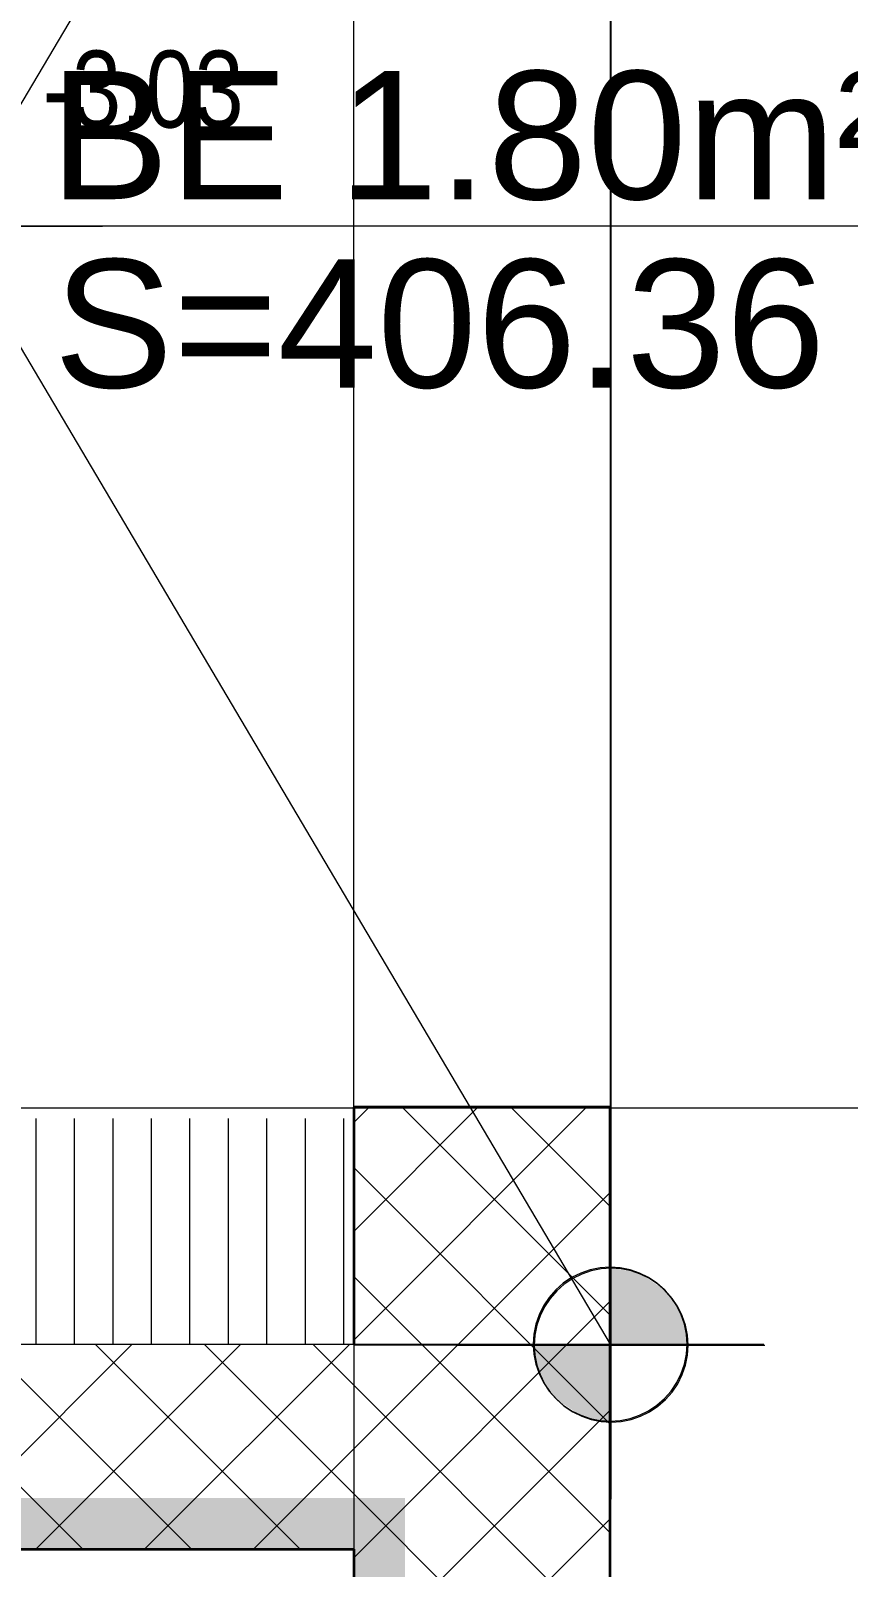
# Model space of a CAD drawing. Extents: x -1 to 1342, y -35 to 723.
# Drawn here: x 500.34 to 516.29, y 392.68 to 422.64 of the extents above; entities that cross this region are included whole.
import ezdxf
from ezdxf.lldxf.tags import DXFTag

# ---------------------------------------------------------------- set-up
doc = ezdxf.new("R2010")
doc.units = 0
doc.layers.get('0').update_dxf_attribs({"lineweight": 18})
for name, color, linetype, lineweight in [('-1._UG_3_015 Innenwände Bauteilschraffuren Neu', 7, 'Continuous', 25), ('-1._UG_3_015 Innenwände Neu', 7, 'Continuous', 25), ('-1._UG_3_027 Oberhalb Neu', 7, 'Continuous', 25), ('-1._UG_3_035 Decken Neu', 7, 'Continuous', 25), ('-1._UG_3_111 Bemassung Ausführung Koten Neu', 7, 'Continuous', 25), ('-1._UG_3_260 Kennzeichnung Sichtbeton Neu', 7, 'Continuous', 25), ('-1._UG_3_321 Sanitär Bemassung', 7, 'Continuous', 25), ('-1._UG_3_321 Sanitär Bemassung Neu', 7, 'Continuous', 25)]:
    doc.layers.add(name, color=color, linetype=linetype, lineweight=lineweight)
doc.layers.add('S_T_Text_Grundleitungen', color=2, linetype='Continuous', lineweight=18, true_color=0xffff00)
doc.layers.add('X_Mass', color=7, linetype='Continuous', lineweight=18, true_color=0x0080ff)
doc.styles.get("Standard").update_dxf_attribs({"font": 'arial.ttf'})
tags = doc.linetypes.add('Strich 3_1mm Kanten', pattern=[0.004, 0.003, -0.001]).pattern_tags.tags
tags[6:7] = [DXFTag(74, 4), DXFTag(75, 0), DXFTag(340, '0'), DXFTag(46, 1.0), DXFTag(50, 0.0), DXFTag(44, 0.0), DXFTag(45, 0.0)]
tags[4:5] = [DXFTag(74, 4), DXFTag(75, 0), DXFTag(340, '0'), DXFTag(46, 1.0), DXFTag(50, 0.0), DXFTag(44, 0.0), DXFTag(45, 0.0)]
tags = doc.linetypes.add('Strichpunkt 3_1_1mm Achsen', pattern=[0.005, 0.003, -0.001, 0, -0.001]).pattern_tags.tags
tags[10:11] = [DXFTag(74, 4), DXFTag(75, 0), DXFTag(340, '0'), DXFTag(46, 1.0), DXFTag(50, 0.0), DXFTag(44, 0.0), DXFTag(45, 0.0)]
tags[8:9] = [DXFTag(74, 4), DXFTag(75, 0), DXFTag(340, '0'), DXFTag(46, 1.0), DXFTag(50, 0.0), DXFTag(44, 0.0), DXFTag(45, 0.0)]
tags[6:7] = [DXFTag(74, 4), DXFTag(75, 0), DXFTag(340, '0'), DXFTag(46, 1.0), DXFTag(50, 0.0), DXFTag(44, 0.0), DXFTag(45, 0.0)]
tags[4:5] = [DXFTag(74, 4), DXFTag(75, 0), DXFTag(340, '0'), DXFTag(46, 1.0), DXFTag(50, 0.0), DXFTag(44, 0.0), DXFTag(45, 0.0)]
tags = doc.linetypes.add('Strichpunkt 6_2_2mm Schnitt', pattern=[0.5, 0.3, -0.1, 0, -0.1]).pattern_tags.tags
tags[10:11] = [DXFTag(74, 4), DXFTag(75, 0), DXFTag(340, '0'), DXFTag(46, 1.0), DXFTag(50, 0.0), DXFTag(44, 0.0), DXFTag(45, 0.0)]
tags[8:9] = [DXFTag(74, 4), DXFTag(75, 0), DXFTag(340, '0'), DXFTag(46, 1.0), DXFTag(50, 0.0), DXFTag(44, 0.0), DXFTag(45, 0.0)]
tags[6:7] = [DXFTag(74, 4), DXFTag(75, 0), DXFTag(340, '0'), DXFTag(46, 1.0), DXFTag(50, 0.0), DXFTag(44, 0.0), DXFTag(45, 0.0)]
tags[4:5] = [DXFTag(74, 4), DXFTag(75, 0), DXFTag(340, '0'), DXFTag(46, 1.0), DXFTag(50, 0.0), DXFTag(44, 0.0), DXFTag(45, 0.0)]

# ---------------------------------------------------------------- blocks, each defined once
blk = doc.blocks.new('Maß-A0SKLQPLLL', base_point=(467.04, 245.299))
at = {"color": 0, "linetype": 'ByBlock', "lineweight": -2, "ltscale": 0.18}
blk.add_line((600.141, 418.828), (498.754, 418.828), dxfattribs=at)
blk = doc.blocks.new('Referenz-A0SKLQRXLL', base_point=(5, 5))
at = {"layer": '-1._UG_3_015 Innenwände Bauteilschraffuren Neu', "color": 0, "linetype": 'Continuous', "lineweight": 0, "ltscale": 0.0169}
for p, q in [((506.641, 401.35), (506.94, 401.648)), ((506.641, 399.228), (509.061, 401.648)), ((506.641, 397.107), (511.183, 401.648)), ((511.641, 397.593), (507.586, 401.648)), ((511.641, 399.714), (509.707, 401.648)), ((500.441, 401.428), (500.441, 397.028)), ((501.191, 401.428), (501.191, 397.028)), ((501.941, 401.428), (501.941, 397.028)), ((502.691, 401.428), (502.691, 397.028)), ((503.441, 401.428), (503.441, 397.028)), ((504.191, 401.428), (504.191, 397.028)), ((504.941, 401.428), (504.941, 397.028)), ((505.691, 401.428), (505.691, 397.028)), ((506.441, 401.428), (506.441, 397.028)), ((511.641, 395.471), (506.641, 400.471)), ((506.641, 394.986), (511.641, 399.986)), ((511.641, 393.35), (506.641, 398.35)), ((506.641, 392.864), (511.641, 397.864)), ((501.357, 393.028), (497.357, 397.028)), ((498.32, 393.028), (502.32, 397.028)), ((503.478, 393.028), (499.478, 397.028)), ((500.441, 393.028), (504.441, 397.028)), ((505.599, 393.028), (501.599, 397.028)), ((502.563, 393.028), (506.563, 397.028)), ((506.641, 394.107), (503.721, 397.028)), ((506.641, 396.229), (505.842, 397.028)), ((511.641, 391.229), (506.641, 396.229)), ((506.927, 391.028), (511.641, 395.743)), ((504.684, 393.028), (506.641, 394.986)), ((511.641, 389.107), (506.641, 394.107)), ((506.641, 388.622), (511.641, 393.622))]:
    blk.add_line(p, q, dxfattribs=at)
at = {"layer": '-1._UG_3_015 Innenwände Neu', "color": 0, "lineweight": 13}
for q in [(485.741, 401.628), (506.641, 401.428)]:
    blk.add_line((506.641, 401.628), q, dxfattribs=at)
at = {"layer": '-1._UG_3_015 Innenwände Neu', "color": 0, "lineweight": 35}
for p, q in [((506.641, 401.648), (506.641, 397.028)), ((511.641, 401.648), (506.641, 401.648)), ((511.641, 310.428), (511.641, 401.648)), ((481.141, 393.028), (506.641, 393.028)), ((506.641, 393.028), (506.641, 391.028))]:
    blk.add_line(p, q, dxfattribs=at)
at = {"layer": '-1._UG_3_015 Innenwände Neu', "color": 0, "lineweight": 18}
blk.add_line((506.641, 401.428), (506.641, 397.028), dxfattribs=at)
at = {"layer": '-1._UG_3_027 Oberhalb Neu', "color": 0, "linetype": 'Strichpunkt 6_2_2mm Schnitt', "lineweight": 13, "ltscale": 16.9}
blk.add_line((721.541, 401.628), (151.441, 401.628), dxfattribs=at)
at = {"layer": '-1._UG_3_035 Decken Neu', "color": 0, "linetype": 'Strich 3_1mm Kanten', "lineweight": 13, "ltscale": 16.9}
for p, q in [((498.741, 418.828), (511.641, 440.628)), ((511.641, 440.628), (511.641, 397.028)), ((511.661, 397.008), (511.661, 440.648)), ((498.741, 418.828), (511.641, 397.028)), ((506.641, 397.028), (511.641, 397.028)), ((511.661, 397.008), (506.641, 397.008))]:
    blk.add_line(p, q, dxfattribs=at)
at = {"layer": '-1._UG_3_035 Decken Neu', "color": 0, "linetype": 'Strichpunkt 3_1_1mm Achsen', "lineweight": 13, "ltscale": 2197}
for p, q in [((506.641, 397.028), (506.641, 436.028)), ((485.741, 397.028), (506.641, 397.028)), ((203.841, 393.028), (506.641, 393.028)), ((506.641, 393.028), (506.641, 391.028))]:
    blk.add_line(p, q, dxfattribs=at)
at = {"layer": '-1._UG_3_035 Decken Neu', "color": 0, "linetype": 'Strich 3_1mm Kanten', "lineweight": 13, "ltscale": 2197}
for p, q in [((481.141, 397.028), (506.641, 397.028)), ((506.641, 397.028), (506.641, 397.008)), ((506.641, 397.008), (506.641, 333.028))]:
    blk.add_line(p, q, dxfattribs=at)
at = {"layer": '-1._UG_3_111 Bemassung Ausführung Koten Neu', "color": 0, "lineweight": 13}
for p, q in [((511.641, 394.028), (511.641, 400.028)), ((511.661, 394.008), (511.661, 400.008)), ((508.641, 397.028), (514.641, 397.028)), ((508.661, 397.008), (514.661, 397.008))]:
    blk.add_line(p, q, dxfattribs=at)
at = {"layer": '-1._UG_3_111 Bemassung Ausführung Koten Neu', "color": 0, "linetype": 'Continuous', "lineweight": 13, "ltscale": 16.9}
for p, q in [((511.446, 398.515), (511.253, 398.477)), ((511.466, 398.495), (511.273, 398.457)), ((511.641, 398.528), (511.446, 398.515)), ((511.661, 398.508), (511.466, 398.495)), ((511.837, 398.515), (511.641, 398.528)), ((511.857, 398.495), (511.661, 398.508)), ((512.03, 398.477), (511.837, 398.515)), ((512.05, 398.457), (511.857, 398.495)), ((510.728, 398.218), (510.581, 398.089)), ((510.748, 398.198), (510.601, 398.069)), ((510.891, 398.327), (510.728, 398.218)), ((510.911, 398.307), (510.748, 398.198)), ((511.067, 398.414), (510.891, 398.327)), ((511.087, 398.394), (510.911, 398.307)), ((511.253, 398.477), (511.067, 398.414)), ((511.273, 398.457), (511.087, 398.394)), ((512.215, 398.414), (512.03, 398.477)), ((512.235, 398.394), (512.05, 398.457)), ((512.391, 398.327), (512.215, 398.414)), ((512.411, 398.307), (512.235, 398.394)), ((512.554, 398.218), (512.391, 398.327)), ((512.574, 398.198), (512.411, 398.307)), ((512.702, 398.089), (512.554, 398.218)), ((512.722, 398.069), (512.574, 398.198)), ((510.451, 397.941), (510.342, 397.778)), ((510.471, 397.921), (510.362, 397.758)), ((510.581, 398.089), (510.451, 397.941)), ((510.601, 398.069), (510.471, 397.921)), ((512.831, 397.941), (512.702, 398.089)), ((512.851, 397.921), (512.722, 398.069)), ((512.94, 397.778), (512.831, 397.941)), ((512.96, 397.758), (512.851, 397.921)), ((510.255, 397.602), (510.192, 397.416)), ((510.342, 397.778), (510.255, 397.602)), ((510.362, 397.758), (510.275, 397.582)), ((513.027, 397.602), (512.94, 397.778)), ((513.047, 397.582), (512.96, 397.758)), ((513.09, 397.416), (513.027, 397.602)), ((510.192, 397.416), (510.154, 397.224)), ((510.212, 397.396), (510.174, 397.204)), ((510.275, 397.582), (510.212, 397.396)), ((513.11, 397.396), (513.047, 397.582)), ((513.128, 397.224), (513.09, 397.416)), ((513.148, 397.204), (513.11, 397.396)), ((510.154, 397.224), (510.141, 397.028)), ((510.141, 397.028), (510.154, 396.832)), ((510.174, 397.204), (510.161, 397.008)), ((510.161, 397.008), (510.174, 396.812)), ((513.141, 397.028), (513.128, 397.224)), ((513.128, 396.832), (513.141, 397.028)), ((513.161, 397.008), (513.148, 397.204)), ((513.148, 396.812), (513.161, 397.008)), ((510.154, 396.832), (510.192, 396.64)), ((510.174, 396.812), (510.212, 396.62)), ((513.09, 396.64), (513.128, 396.832)), ((513.11, 396.62), (513.148, 396.812)), ((510.192, 396.64), (510.255, 396.454)), ((510.212, 396.62), (510.275, 396.434)), ((510.255, 396.454), (510.342, 396.278)), ((510.275, 396.434), (510.362, 396.258)), ((512.94, 396.278), (513.027, 396.454)), ((512.96, 396.258), (513.047, 396.434)), ((513.027, 396.454), (513.09, 396.64)), ((513.047, 396.434), (513.11, 396.62)), ((510.342, 396.278), (510.451, 396.115)), ((510.362, 396.258), (510.471, 396.095)), ((510.451, 396.115), (510.581, 395.968)), ((510.471, 396.095), (510.601, 395.948)), ((512.702, 395.968), (512.831, 396.115)), ((512.722, 395.948), (512.851, 396.095)), ((512.831, 396.115), (512.94, 396.278)), ((512.851, 396.095), (512.96, 396.258)), ((510.581, 395.968), (510.728, 395.838)), ((510.601, 395.948), (510.748, 395.818)), ((510.728, 395.838), (510.891, 395.729)), ((510.748, 395.818), (510.911, 395.709)), ((512.391, 395.729), (512.554, 395.838)), ((512.411, 395.709), (512.574, 395.818)), ((512.554, 395.838), (512.702, 395.968)), ((512.574, 395.818), (512.722, 395.948)), ((510.891, 395.729), (511.067, 395.642)), ((510.911, 395.709), (511.087, 395.622)), ((511.067, 395.642), (511.253, 395.579)), ((511.087, 395.622), (511.273, 395.559)), ((511.253, 395.579), (511.446, 395.541)), ((511.273, 395.559), (511.466, 395.521)), ((511.446, 395.541), (511.641, 395.528)), ((511.466, 395.521), (511.661, 395.508)), ((511.641, 395.528), (511.837, 395.541)), ((511.661, 395.508), (511.857, 395.521)), ((511.837, 395.541), (512.03, 395.579)), ((511.857, 395.521), (512.05, 395.559)), ((512.03, 395.579), (512.215, 395.642)), ((512.05, 395.559), (512.235, 395.622)), ((512.215, 395.642), (512.391, 395.729)), ((512.235, 395.622), (512.411, 395.709))]:
    blk.add_line(p, q, dxfattribs=at)
at = {"layer": '-1._UG_3_111 Bemassung Ausführung Koten Neu', "color": 0, "linetype": 'Continuous', "lineweight": 0, "ltscale": 0.0169}
for points in [[(511.641, 397.028), (512.215, 397.028), (511.641, 398.528)], [(511.685, 398.414), (512.215, 398.414), (511.641, 398.528)], [(511.661, 397.008), (512.235, 397.008), (511.661, 398.508)], [(511.705, 398.394), (512.235, 398.394), (511.661, 398.508)], [(512.215, 397.028), (512.215, 398.414), (511.685, 398.414)], [(512.235, 397.008), (512.235, 398.394), (511.705, 398.394)], [(512.215, 397.028), (512.702, 397.028), (512.215, 398.414)], [(512.33, 398.089), (512.702, 398.089), (512.215, 398.414)], [(512.235, 397.008), (512.722, 397.008), (512.235, 398.394)], [(512.35, 398.069), (512.722, 398.069), (512.235, 398.394)], [(512.702, 397.028), (512.702, 398.089), (512.33, 398.089)], [(512.722, 397.008), (512.722, 398.069), (512.35, 398.069)], [(512.702, 397.028), (513.027, 397.028), (512.702, 398.089)], [(512.851, 397.602), (513.027, 397.602), (512.702, 398.089)], [(512.722, 397.008), (513.047, 397.008), (512.722, 398.069)], [(512.871, 397.582), (513.047, 397.582), (512.722, 398.069)], [(513.027, 397.028), (513.027, 397.602), (512.851, 397.602)], [(513.027, 397.028), (513.141, 397.028), (513.027, 397.602)], [(513.047, 397.008), (513.047, 397.582), (512.871, 397.582)], [(513.047, 397.008), (513.161, 397.008), (513.047, 397.582)], [(510.255, 396.454), (510.255, 397.028), (510.141, 397.028)], [(510.275, 396.434), (510.275, 397.008), (510.161, 397.008)], [(510.255, 396.454), (510.431, 396.454), (510.255, 397.028)], [(510.581, 395.968), (510.581, 397.028), (510.255, 397.028)], [(510.275, 396.434), (510.451, 396.434), (510.275, 397.008)], [(510.601, 395.948), (510.601, 397.008), (510.275, 397.008)], [(510.581, 395.968), (510.953, 395.968), (510.581, 397.028)], [(511.067, 395.642), (511.067, 397.028), (510.581, 397.028)], [(510.601, 395.948), (510.973, 395.948), (510.601, 397.008)], [(511.087, 395.622), (511.087, 397.008), (510.601, 397.008)], [(511.067, 395.642), (511.598, 395.642), (511.067, 397.028)], [(511.641, 395.528), (511.641, 397.028), (511.067, 397.028)], [(511.087, 395.622), (511.618, 395.622), (511.087, 397.008)], [(511.661, 395.508), (511.661, 397.008), (511.087, 397.008)], [(510.581, 395.968), (510.431, 396.454), (510.255, 396.454)], [(510.601, 395.948), (510.451, 396.434), (510.275, 396.434)], [(511.067, 395.642), (510.953, 395.968), (510.581, 395.968)], [(511.087, 395.622), (510.973, 395.948), (510.601, 395.948)], [(511.641, 395.528), (511.598, 395.642), (511.067, 395.642)], [(511.661, 395.508), (511.618, 395.622), (511.087, 395.622)]]:
    blk.add_solid(points, dxfattribs=at)
at = {"layer": '-1._UG_3_260 Kennzeichnung Sichtbeton Neu', "color": 0, "linetype": 'Continuous', "lineweight": 0, "ltscale": 0.0169}
for points in [[(445.441, 393.028), (506.641, 393.028), (445.441, 394.028)], [(506.641, 393.028), (506.641, 394.028), (445.441, 394.028)], [(506.641, 393.028), (506.653, 393.028), (506.641, 394.028)], [(507.641, 310.428), (507.641, 394.028), (506.641, 394.028)], [(507.641, 310.428), (506.653, 393.028), (506.641, 393.028)], [(506.641, 310.428), (507.641, 310.428), (506.641, 393.028)]]:
    blk.add_solid(points, dxfattribs=at)
at = {"layer": '-1._UG_3_321 Sanitär Bemassung Neu', "color": 0, "lineweight": 13}
blk.add_line((495.741, 418.828), (501.741, 418.828), dxfattribs=at)
at = {"layer": '-1._UG_3_321 Sanitär Bemassung', "color": 0, "linetype": 'Continuous', "lineweight": 13, "ltscale": 0.0169, "insert": (500.577, 422.252), "char_height": 1.5, "attachment_point": 1}
blk.add_mtext('{\\fArial Narrow;-3.03}', dxfattribs=at)

msp = doc.modelspace()

# ---------------------------------------------------------------- block references
at = {"color": 8, "lineweight": 25, "ltscale": 0.25, "true_color": 0x808080}
msp.add_blockref('Referenz-A0SKLQRXLL', (5, 5), dxfattribs=at)
at = {"layer": 'X_Mass', "ltscale": 0.18}
msp.add_blockref('Maß-A0SKLQPLLL', (467.04, 245.299), dxfattribs=at)

# ---------------------------------------------------------------- texts
at = {"layer": 'S_T_Text_Grundleitungen', "color": 24, "ltscale": 0.18, "true_color": 0x993300, "char_height": 2.5, "attachment_point": 1}
for s, insert in [('{\\fArial;BE 1.80m² / 0.05l/s}', (500.712, 421.855)), ('{\\fArial;S=406.36}', (500.789, 418.182))]:
    msp.add_mtext(s, dxfattribs=dict(at, insert=insert))

doc.saveas('drawing.dxf')
